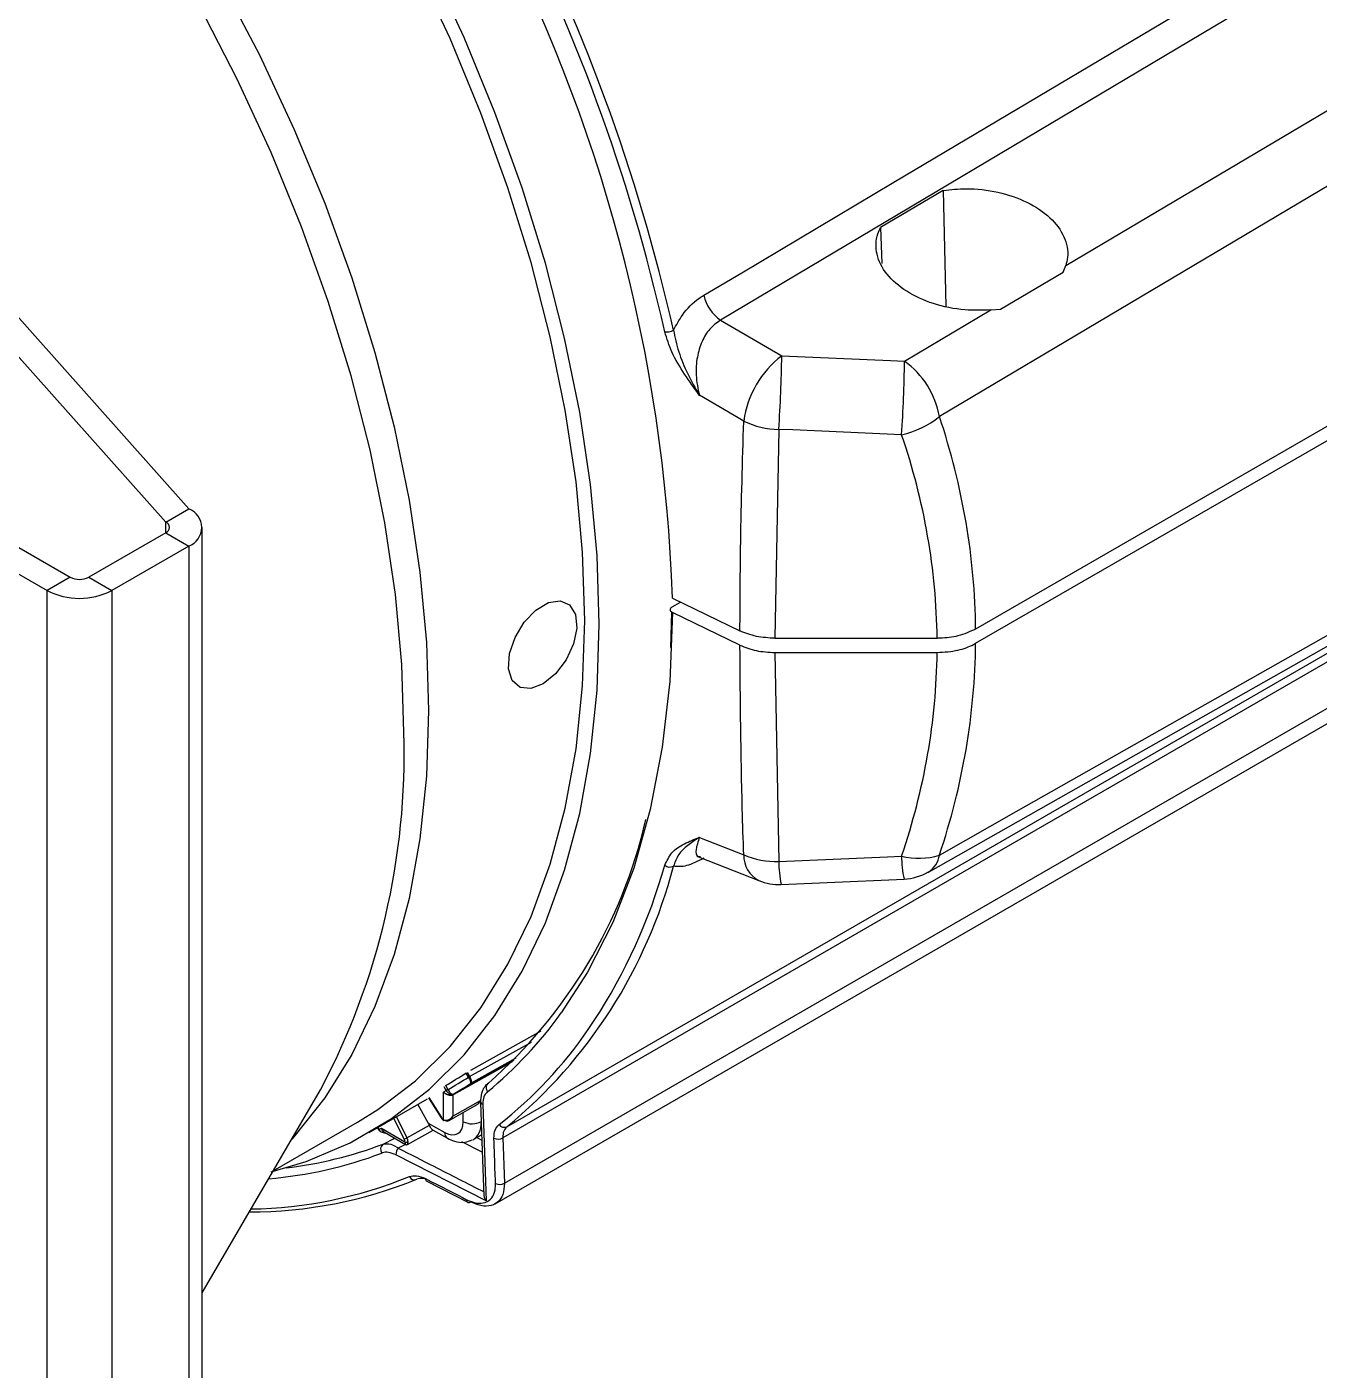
# Model space of a CAD drawing. Extents: x 17.1 to 113.1, y 3.8 to 84.5.
# Drawn here: x 77.003 to 79.969, y 60.92 to 64.004 of the extents above; entities that cross this region are included whole.
import ezdxf

# ---------------------------------------------------------------- set-up
doc = ezdxf.new("R2010")
doc.units = 0
doc.header["$MEASUREMENT"] = 0
doc.layers.add('OBJECT', color=7, linetype='CONTINUOUS')

msp = doc.modelspace()

# ---------------------------------------------------------------- linework, layer by layer
at = {"layer": 'OBJECT'}
for p, q in [((82.4929, 64.5332), (79.1809, 62.6213)), ((79.1809, 62.5886), (82.4929, 64.5006)), ((77.3751, 62.8975), (76.6543, 63.7063)), ((77.3221, 62.8669), (76.6013, 63.6757)), ((79.1066, 63.6285), (78.9624, 63.5433)), ((79.1066, 63.6285), (79.1124, 63.3629)), ((78.9624, 63.5433), (78.9655, 63.4604)), ((79.2381, 63.3561), (79.3819, 63.4409)), ((79.3819, 63.4409), (79.3879, 63.4559)), ((79.0177, 63.2363), (79.216, 63.3539)), ((79.216, 63.3539), (79.2381, 63.3561)), ((78.5953, 63.3302), (78.7359, 63.2486)), ((78.6486, 63.0987), (78.5468, 63.1579)), ((78.1051, 61.4786), (80.8762, 63.0783)), ((78.7292, 63.0798), (78.7204, 62.6001)), ((80.8657, 63.0524), (78.0957, 61.4533)), ((78.0785, 61.3018), (81.0021, 62.9895)), ((78.0995, 61.3492), (80.9695, 63.006)), ((77.3221, 62.8669), (77.3751, 62.8975)), ((77.3221, 62.8425), (77.3221, 62.8669)), ((77.4058, 59.2619), (77.4058, 62.8547)), ((76.9225, 62.8445), (77.1029, 62.7404)), ((77.3221, 62.8425), (77.1453, 62.7404)), ((77.3221, 62.8425), (77.3751, 62.8119)), ((76.8696, 62.8139), (77.0499, 62.7098)), ((77.3751, 62.8119), (77.1982, 62.7098)), ((77.3751, 62.8119), (77.3751, 59.2191)), ((77.1029, 62.7404), (77.0499, 62.7098)), ((77.1453, 62.7404), (77.1982, 62.7098)), ((77.0499, 59.117), (77.0499, 62.7098)), ((77.1982, 62.7098), (77.1982, 59.117)), ((78.4842, 62.6721), (78.5033, 62.6832)), ((78.4851, 62.6921), (78.64, 62.617)), ((78.4817, 62.5793), (78.484, 62.6601)), ((78.64, 62.5843), (78.4851, 62.6594)), ((78.7204, 62.6001), (79.0925, 62.6001)), ((78.7204, 62.5675), (79.0925, 62.5675)), ((78.7204, 62.5675), (78.7292, 62.0877)), ((78.5468, 62.143), (78.6486, 62.1029)), ((78.5489, 62.0969), (78.6832, 62.0437)), ((78.4607, 62.0565), (78.4675, 62.0789)), ((78.1829, 61.6978), (78.0214, 61.6075)), ((78.0194, 61.5937), (78.1612, 61.673)), ((78.1172, 61.6276), (77.983, 61.5525)), ((77.9839, 61.5548), (78.1214, 61.6316)), ((78.1256, 61.6358), (78.0217, 61.5777)), ((78.0172, 61.5926), (78.0119, 61.602)), ((78.014, 61.6032), (78.0194, 61.5938)), ((78.0173, 61.5925), (78.0172, 61.5926)), ((78.0194, 61.5938), (78.0194, 61.5937)), ((77.4058, 61.0975), (77.6771, 61.5631)), ((77.9595, 61.4949), (77.9599, 61.5579)), ((77.9655, 61.562), (77.961, 61.5701)), ((77.9648, 61.5726), (77.9695, 61.5642)), ((77.9659, 61.5613), (77.9655, 61.562)), ((77.9695, 61.5642), (77.9697, 61.5638)), ((77.7887, 61.4652), (77.9231, 61.5428)), ((77.901, 61.53), (77.9241, 61.487)), ((77.9249, 61.5452), (77.9544, 61.4988)), ((77.9257, 61.5458), (77.955, 61.4995)), ((77.9811, 61.5516), (77.9797, 61.5509)), ((77.9811, 61.5516), (77.9808, 61.5029)), ((77.9808, 61.5029), (78.0445, 61.5386)), ((77.983, 61.5525), (77.9811, 61.5516)), ((77.982, 61.5537), (77.9839, 61.5548)), ((78.0495, 61.5305), (78.0574, 61.3087)), ((77.8695, 61.4501), (77.8455, 61.498)), ((77.8516, 61.5015), (77.8758, 61.4532)), ((77.9725, 61.4932), (78.0318, 61.5263)), ((78.0047, 61.4902), (78.0044, 61.511)), ((77.569, 61.3776), (77.7625, 61.4893)), ((77.8078, 61.4762), (77.8101, 61.4722)), ((77.8086, 61.4767), (77.8109, 61.4727)), ((77.8101, 61.4722), (77.8106, 61.4715)), ((77.8109, 61.4727), (77.8113, 61.472)), ((77.8172, 61.4755), (77.8711, 61.4439)), ((77.824, 61.4663), (77.8721, 61.4381)), ((77.8758, 61.4532), (77.9272, 61.4819)), ((77.8771, 61.4381), (77.9356, 61.4708)), ((77.9241, 61.487), (77.9623, 61.4657)), ((77.9345, 61.4713), (77.9685, 61.4524)), ((77.821, 61.4387), (77.8476, 61.4525)), ((77.8722, 61.4379), (77.8559, 61.4295)), ((78.0485, 61.42), (78.0017, 61.4439)), ((78.0278, 61.4494), (78.0471, 61.4602)), ((78.0359, 61.4539), (78.0475, 61.448)), ((78.0957, 61.4533), (78.0995, 61.3492)), ((78.0574, 61.3087), (77.8505, 61.4143)), ((77.9215, 61.3536), (78.0157, 61.3052))]:
    msp.add_line(p, q, dxfattribs=at)
at = {"layer": 'OBJECT', "flags": 128}
for points in [[(77.8687, 62.3842), (77.8638, 62.54), (77.8492, 62.7007), (77.8248, 62.8653), (77.7909, 63.0329), (77.7476, 63.2026), (77.6951, 63.3735), (77.6339, 63.5447), (77.5641, 63.7152), (77.4861, 63.8841), (77.4005, 64.0504), (77.3076, 64.2133), (77.2079, 64.3719), (77.1021, 64.5252), (76.9907, 64.6726), (76.8743, 64.813), (76.7535, 64.9459), (76.6289, 65.0705), (76.5014, 65.186), (76.3715, 65.2919), (76.24, 65.3875), (76.1076, 65.4725), (75.9751, 65.5462), (75.8506, 65.605)], [(78.2837, 62.6413), (78.2787, 62.7977), (78.2639, 62.959), (78.2391, 63.1242), (78.2047, 63.2925), (78.1607, 63.4628), (78.1075, 63.6344), (78.0454, 63.8061), (77.9746, 63.977), (77.8956, 64.1463), (77.8088, 64.3128), (77.7147, 64.4758), (77.6139, 64.6342), (77.5068, 64.7872), (77.3942, 64.934), (77.2766, 65.0737), (77.1546, 65.2055), (77.029, 65.3287), (76.9005, 65.4427)], [(78.5567, 63.3875), (78.6441, 63.4395), (78.9935, 63.6473), (80.3913, 64.4787), (81.4521, 65.1098)], [(82.4421, 65.0965), (82.2775, 64.9987), (81.5723, 64.5796), (79.0978, 63.1093)], [(81.4904, 65.0535), (80.639, 64.5466), (79.7295, 64.0052), (78.5953, 63.3302)], [(76.9181, 64.8667), (77.0357, 64.727), (77.1484, 64.5803), (77.2554, 64.4272), (77.3562, 64.2688), (77.4503, 64.1059), (77.5371, 63.9393), (77.6161, 63.7701), (77.6869, 63.5991), (77.7491, 63.4274), (77.8023, 63.2559), (77.8462, 63.0855), (77.8806, 62.9172), (77.9054, 62.752), (77.9203, 62.5907), (77.9252, 62.4343)], [(79.3879, 63.4559), (79.9285, 63.7768), (80.8392, 64.3173), (81.6751, 64.8134)], [(77.5642, 61.3749), (77.6444, 61.3989), (77.7457, 61.442), (77.8402, 61.4974), (77.9273, 61.5649), (78.0067, 61.6441), (78.0777, 61.7344), (78.1401, 61.8356), (78.1935, 61.9469), (78.2376, 62.0677), (78.2722, 62.1975), (78.297, 62.3354), (78.312, 62.4808), (78.317, 62.6327), (78.312, 62.7904), (78.297, 62.953), (78.2722, 63.1196), (78.2376, 63.2893), (78.1935, 63.461), (78.1401, 63.634), (78.0777, 63.8072), (78.0067, 63.9796), (77.9273, 64.1504)], [(79.0978, 62.1025), (79.2741, 62.2023), (79.9794, 62.6016), (82.4421, 63.996)], [(79.0726, 62.0635), (79.7102, 62.4247), (82.382, 63.9386)], [(78.7359, 63.2486), (78.9855, 63.2377), (79.0177, 63.2363)], [(79.011, 63.0675), (78.7614, 63.0784), (78.7292, 63.0798)], [(78.1715, 62.6649), (78.2003, 62.6821), (78.2274, 62.6862), (78.249, 62.6767), (78.2623, 62.6548), (78.2654, 62.6235), (78.258, 62.587), (78.241, 62.5503), (78.2167, 62.5183), (78.1885, 62.4953), (78.16, 62.4845), (78.1352, 62.4872), (78.1175, 62.5032), (78.1091, 62.5303), (78.1113, 62.5648), (78.1238, 62.602), (78.1448, 62.637), (78.1715, 62.6649)], [(77.7625, 61.4893), (77.8088, 61.5181), (77.8956, 61.5844), (77.9746, 61.6625), (78.0454, 61.7517), (78.1075, 61.8516), (78.1607, 61.9617), (78.2047, 62.0814), (78.2391, 62.2099), (78.2639, 62.3466), (78.2787, 62.4906), (78.2837, 62.6413)], [(78.4851, 62.6594), (78.4787, 62.5011), (78.4617, 62.3499), (78.4341, 62.2068), (78.3962, 62.0726), (78.3482, 61.9479), (78.2902, 61.8337), (78.2298, 61.74)], [(77.9252, 62.4343), (77.9203, 62.2837), (77.9054, 62.1396), (77.8806, 62.0029), (77.8462, 61.8744), (77.8023, 61.7548), (77.7491, 61.6447), (77.6869, 61.5447), (77.6161, 61.4555), (77.6113, 61.4502)], [(78.7292, 62.0877), (78.9788, 62.0987), (79.011, 62.1001)], [(78.7347, 62.035), (78.8404, 62.0397), (79.0165, 62.0474)]]:
    msp.add_lwpolyline(points, dxfattribs=at)
at = {"layer": 'OBJECT'}
for centre, radius, start, end in [((74.3253, 62.3671), 4.2468, 12.7396, 27.6464), ((74.324, 62.3662), 4.2684, 12.7396, 27.6464), ((74.8343, 62.5695), 3.6528, 1.9223, 27.9601), ((78.654, 63.4114), 0.1001, 193.7655, 234.1469), ((78.4714, 63.3364), 0.033, 263.1182, 298.8018), ((78.8762, 63.0667), 0.2298, 127.6432, 171.9864), ((75.4388, 63.2949), 3.2974, 356.2607, 359.1965), ((75.7214, 63.2825), 3.2966, 356.2602, 359.1967), ((78.9, 63.0734), 0.201, 10.2874, 54.1414), ((78.9668, 63.2701), 0.2074, 282.3087, 309.1436), ((78.7312, 63.2696), 0.1898, 244.2347, 269.4), ((77.3588, 62.8547), 0.0458, 290.7836, 69.2169), ((77.3175, 62.8547), 0.0131, 290.7852, 69.2167), ((77.1241, 62.7813), 0.0461, 242.6111, 297.3895), ((77.1241, 62.8529), 0.1612, 242.6099, 297.3903), ((76.2244, 62.3351), 1.645, 332.0117, 1.7107), ((77.3078, 62.4402), 1.1452, 311.2269, 347.065), ((78.7221, 62.2722), 0.1846, 246.5521, 272.1989), ((78.7142, 62.1014), 0.0655, 178.7487, 241.7777), ((78.986, 62.0878), 0.2569, 180.0174, 191.8611), ((79.0503, 62.2473), 0.1524, 255.0452, 288.1263), ((79.268, 62.1002), 0.257, 180.0203, 191.8592), ((79.0435, 62.1099), 0.0548, 302.1668, 352.27), ((77.3755, 62.3661), 1.1489, 309.4209, 345.4028), ((77.2224, 62.4285), 1.293, 325.8039, 343.2768), ((78.4793, 62.0935), 0.0187, 230.9106, 295.4053), ((79.011, 62.1723), 0.125, 272.5143, 299.5299), ((78.7292, 62.1599), 0.125, 248.4109, 272.5142), ((77.4455, 62.3035), 0.9658, 309.5797, 324.3033), ((77.4795, 62.26), 0.9857, 308.063, 325.506), ((78.3611, 60.983), 0.6998, 119.2286, 119.4274), ((77.3455, 62.7394), 1.3292, 300.36, 300.4647), ((77.4603, 62.2578), 0.8599, 305.5254, 305.9837), ((78.2328, 61.0969), 0.5364, 119.402, 119.8871), ((79.5878, 59.0539), 2.9862, 122.808, 122.895), ((78.0704, 61.5683), 0.0132, 126.757, 223.4981), ((77.9774, 61.5564), 0.00426, 295.8512, 309.8145), ((77.9788, 61.5563), 0.00373, 289.4028, 296.2077), ((77.9841, 61.5516), 0.00301, 134.6458, 180.4083), ((77.9856, 61.5528), 0.00265, 131.0113, 184.3468), ((78.0505, 61.5373), 0.00611, 152.3079, 181.5347), ((78.0527, 61.5382), 0.00834, 186.9641, 247.8195), ((77.9555, 61.4983), 0.00124, 113.5374, 158.5753), ((77.9669, 61.5067), 0.0139, 211.2572, 237.8867), ((77.8187, 61.4587), 0.016, 119.034, 122.3113), ((77.8099, 61.4741), 0.00247, 281.7171, 303.1263), ((77.4602, 62.2596), 0.8615, 294.0182, 294.4748), ((77.962, 61.4946), 0.00248, 173.2593, 234.7613), ((77.9766, 61.4643), 0.0144, 174.3713, 235.6536), ((78.0252, 61.531), 0.0456, 243.3713, 298.0346), ((78.0993, 61.4916), 0.0143, 212.2932, 294.1234), ((77.4842, 62.3296), 0.9524, 276.8695, 290.708), ((77.8299, 61.4268), 0.0149, 126.9247, 215.4363), ((77.8459, 61.5067), 0.0613, 292.6949, 299.214), ((77.857, 61.4436), 0.0141, 1.2439, 27.6298), ((77.8747, 61.4507), 0.00774, 242.2975, 296.6575), ((77.857, 61.4433), 0.0212, 1.2526, 27.631), ((78.0847, 61.4722), 0.0219, 244.5382, 300.3325), ((77.4769, 62.3217), 0.9658, 274.8424, 290.6692), ((77.8747, 61.4143), 0.0242, 141.0819, 179.9938), ((77.515, 62.2993), 1.0162, 269.9384, 292.155), ((77.5013, 62.2963), 1.0066, 270.94, 292.1817), ((77.8929, 61.3698), 0.0129, 206.1882, 294.5592), ((77.9247, 61.3591), 0.00666, 176.2395, 239.328), ((78.0884, 61.3681), 0.0219, 244.4829, 300.4693), ((78.0192, 61.3108), 0.00673, 176.2976, 238.1182), ((78.018, 61.3116), 0.00696, 250.0091, 309.0703)]:
    msp.add_arc(centre, radius, start, end, dxfattribs=at)
for centre, major_axis, ratio, start_param, end_param in [((74.751, 62.656), (4.4298, -0.0781), 0.588782, 0.016641, 0.204544), ((74.751, 62.5838), (4.3416, 0), 0.577382, 0.006515, 0.194163), ((74.751, 62.656), (4.4298, -0.0781), 0.588782, 6.099403, 6.287306), ((74.751, 62.5838), (4.3416, 0), 0.577382, 6.089022, 6.276671), ((76.4366, 63.6332), (4.4233, 2.4951), 0.502107, 4.775167, 4.786128), ((76.4591, 63.6459), (4.4406, 2.5049), 0.502107, 4.769842, 4.780754), ((76.458, 63.6452), (4.4481, 2.5092), 0.504193, 4.771551, 4.780221), ((77.9703, 61.5091), (0.0122, 0.0131), 0.672837, 3.289869, 4.860665), ((77.9703, 61.5091), (0.0056, 0.017), 0.673162, 2.999418, 4.570214), ((77.945, 61.4998), (-0.0172, 0.0351), 0.626522, 1.629364, 1.784254), ((77.9616, 61.5143), (-0.0315, 0.0511), 0.57687, 2.339581, 3.910377), ((77.9824, 61.5271), (-0.0462, 0.0773), 0.577184, 3.097686, 3.918583), ((77.8748, 61.454), (0.0025, 0.0159), 0.17125, 2.284583, 3.065497), ((77.8748, 61.454), (-0.0022, 0.0159), 0.164593, 3.206364, 3.999809)]:
    msp.add_ellipse(centre, major_axis=major_axis, ratio=ratio, start_param=start_param, end_param=end_param, dxfattribs=at)
for points, knots in [([(79.1066, 63.6285), (79.124, 63.6303), (79.1654, 63.6347), (79.2335, 63.6264), (79.3012, 63.6031), (79.3547, 63.567), (79.3873, 63.5226), (79.3948, 63.4838), (79.3894, 63.4622), (79.3879, 63.4559)], [0, 0, 0, 0, 0.117568, 0.279861, 0.442586, 0.605907, 0.769588, 0.933237, 1, 1, 1, 1]), ([(79.216, 63.3539), (79.1959, 63.3533), (79.1513, 63.3518), (79.0826, 63.3663), (79.0198, 63.395), (78.9739, 63.4351), (78.9507, 63.4815), (78.9516, 63.5188), (78.9603, 63.5385), (78.9624, 63.5433)], [0, 0, 0, 0, 0.132307, 0.294526, 0.457212, 0.620426, 0.783854, 0.947085, 1, 1, 1, 1]), ([(78.4873, 63.3074), (78.4939, 63.3194), (78.5098, 63.3484), (78.5354, 63.3739), (78.553, 63.3852), (78.5567, 63.3875)], [0, 0, 0, 0, 0.355608, 0.866058, 1, 1, 1, 1]), ([(78.5953, 63.3302), (78.5868, 63.3242), (78.5696, 63.3122), (78.5515, 63.2816), (78.5406, 63.2448), (78.5375, 63.2015), (78.5436, 63.1731), (78.5468, 63.1579)], [0, 0, 0, 0, 0.182195, 0.364245, 0.551043, 0.759195, 1, 1, 1, 1]), ([(78.5468, 63.1579), (78.5467, 63.158), (78.5353, 63.174), (78.5125, 63.2061), (78.4826, 63.2548), (78.4722, 63.2882), (78.4675, 63.3036)], [0, 0, 0, 0, 0.00268, 0.34979, 0.701238, 1, 1, 1, 1]), ([(78.4873, 63.3074), (78.4909, 63.2909), (78.5019, 63.2392), (78.5282, 63.19), (78.5467, 63.1581), (78.5468, 63.1579)], [0, 0, 0, 0, 0.319161, 0.99706, 1, 1, 1, 1]), ([(78.64, 62.617), (78.6404, 62.6851), (78.6411, 62.8456), (78.6459, 63.0062), (78.6486, 63.0987)], [0, 0, 0, 0, 0.423826, 1, 1, 1, 1]), ([(78.4842, 62.6721), (78.4831, 62.6714), (78.4809, 62.6699), (78.4796, 62.667), (78.4799, 62.6641), (78.4817, 62.6614), (78.484, 62.66), (78.4851, 62.6594)], [0, 0, 0, 0, 0.203452, 0.406886, 0.610317, 0.813754, 1, 1, 1, 1]), ([(78.7204, 62.6001), (78.7057, 62.6009), (78.6763, 62.6024), (78.6521, 62.6122), (78.64, 62.617)], [0, 0, 0, 0, 0.5, 1, 1, 1, 1]), ([(79.1809, 62.6213), (79.168, 62.6154), (79.1441, 62.6043), (79.1111, 62.6003), (79.0948, 62.6002), (79.0925, 62.6001)], [0, 0, 0, 0, 0.499395, 0.929163, 1, 1, 1, 1]), ([(78.64, 62.5843), (78.6521, 62.5795), (78.6763, 62.5698), (78.7057, 62.5682), (78.7204, 62.5675)], [0, 0, 0, 0, 0.5, 1, 1, 1, 1]), ([(78.6486, 62.1029), (78.6475, 62.138), (78.6423, 62.2985), (78.641, 62.459), (78.64, 62.5843)], [0, 0, 0, 0, 0.219221, 1, 1, 1, 1]), ([(79.0925, 62.5675), (79.1089, 62.5685), (79.1393, 62.5705), (79.1675, 62.5812), (79.1793, 62.5877), (79.1809, 62.5886)], [0, 0, 0, 0, 0.499398, 0.929182, 1, 1, 1, 1]), ([(78.4675, 62.0789), (78.4722, 62.0891), (78.4825, 62.111), (78.5123, 62.1293), (78.535, 62.1385), (78.5467, 62.143), (78.5468, 62.143)], [0, 0, 0, 0, 0.298757, 0.643489, 0.997319, 1, 1, 1, 1]), ([(78.5468, 62.143), (78.5467, 62.143), (78.5282, 62.13), (78.5019, 62.1155), (78.4909, 62.086), (78.4873, 62.0766)], [0, 0, 0, 0, 0.00294, 0.680839, 1, 1, 1, 1]), ([(78.5468, 62.143), (78.5437, 62.1335), (78.5374, 62.1143), (78.5393, 62.0995), (78.5477, 62.0986), (78.5494, 62.0984)], [0, 0, 0, 0, 0.44218, 0.885484, 1, 1, 1, 1]), ([(78.5567, 62.0949), (78.5429, 62.0881), (78.5156, 62.0744), (78.4967, 62.0758), (78.4873, 62.0766)], [0, 0, 0, 0, 0.505217, 1, 1, 1, 1]), ([(78.5415, 62.0987), (78.5421, 62.0989), (78.543, 62.0993), (78.5474, 62.097), (78.5487, 62.0962)], [0, 0, 0, 0, 0.692734, 1, 1, 1, 1]), ([(78.0217, 61.5777), (78.0217, 61.5777), (78.0219, 61.5779), (78.0222, 61.5786), (78.0223, 61.5805), (78.0214, 61.5839), (78.0197, 61.5881), (78.0181, 61.591), (78.0173, 61.5925)], [0, 0, 0, 0, 0.009462, 0.112286, 0.337632, 0.559581, 0.779767, 1, 1, 1, 1]), ([(78.0194, 61.5937), (78.0202, 61.5922), (78.0217, 61.5893), (78.023, 61.5849), (78.0233, 61.5811), (78.0227, 61.5788), (78.022, 61.5779), (78.0217, 61.5777), (78.0217, 61.5777)], [0, 0, 0, 0, 0.22025, 0.440422, 0.662378, 0.887717, 0.990561, 1, 1, 1, 1]), ([(77.9599, 61.5579), (77.96, 61.5579), (77.9605, 61.5574), (77.9624, 61.5559), (77.9661, 61.5538), (77.9711, 61.5523), (77.9756, 61.5519), (77.9782, 61.5524), (77.9793, 61.5526)], [0, 0, 0, 0, 0.009998, 0.107432, 0.369942, 0.606847, 0.825999, 1, 1, 1, 1]), ([(77.9797, 61.5509), (77.9789, 61.5506), (77.9769, 61.55), (77.9731, 61.5501), (77.9684, 61.5514), (77.9639, 61.554), (77.9612, 61.5565), (77.96, 61.5579), (77.9599, 61.5579)], [0, 0, 0, 0, 0.116666, 0.314977, 0.524416, 0.755197, 0.990675, 1, 1, 1, 1]), ([(77.9793, 61.5526), (77.978, 61.5527), (77.9755, 61.5528), (77.9713, 61.5552), (77.9681, 61.5583), (77.9665, 61.5605), (77.9659, 61.5613)], [0, 0, 0, 0, 0.303879, 0.585788, 0.849405, 1, 1, 1, 1]), ([(77.9697, 61.5638), (77.9706, 61.5624), (77.9724, 61.5598), (77.9753, 61.5565), (77.978, 61.554), (77.9794, 61.5535), (77.9801, 61.5532)], [0, 0, 0, 0, 0.242429, 0.484603, 0.734553, 1, 1, 1, 1]), ([(78.0451, 61.5402), (78.0459, 61.5471), (78.0475, 61.561), (78.0554, 61.5729), (78.0612, 61.5778), (78.0625, 61.5789)], [0, 0, 0, 0, 0.431964, 0.870444, 1, 1, 1, 1]), ([(78.0608, 61.5592), (78.0575, 61.5557), (78.0509, 61.5487), (78.05, 61.5366), (78.0495, 61.5305)], [0, 0, 0, 0, 0.491585, 1, 1, 1, 1]), ([(77.98, 61.5527), (77.98, 61.5527), (77.98, 61.5527), (77.98, 61.5528), (77.9799, 61.5527), (77.9796, 61.5527), (77.9794, 61.5526), (77.9793, 61.5526)], [0, 0, 0, 0, 0.032624, 0.074756, 0.183484, 0.638125, 1, 1, 1, 1]), ([(77.9797, 61.5509), (77.9797, 61.5509), (77.9796, 61.5513), (77.9796, 61.5521), (77.9799, 61.5525), (77.98, 61.5527)], [0, 0, 0, 0, 0.124075, 0.468195, 1, 1, 1, 1]), ([(77.9804, 61.5529), (77.9802, 61.5526), (77.9799, 61.5522), (77.9797, 61.5514), (77.9797, 61.551), (77.9797, 61.5509)], [0, 0, 0, 0, 0.53322, 0.872825, 1, 1, 1, 1]), ([(77.9801, 61.5532), (77.9802, 61.5532), (77.9804, 61.5531), (77.9805, 61.553), (77.9805, 61.5529), (77.9804, 61.5529)], [0, 0, 0, 0, 0.507117, 0.8254837, 1, 1, 1, 1]), ([(77.9804, 61.5529), (77.9804, 61.5529), (77.981, 61.5532), (77.9815, 61.5535), (77.982, 61.5537)], [0, 0, 0, 0, 0.026669, 1, 1, 1, 1]), ([(78.0316, 61.5266), (78.0333, 61.5275), (78.0381, 61.53), (78.0416, 61.5343), (78.0437, 61.537)], [0, 0, 0, 0, 0.364715, 1, 1, 1, 1]), ([(78.0444, 61.5372), (78.0449, 61.5222), (78.0473, 61.451), (78.0499, 61.38), (78.052, 61.3239)], [0, 0, 0, 0, 0.2104186, 1, 1, 1, 1]), ([(77.9544, 61.4988), (77.9553, 61.4974), (77.9571, 61.4949), (77.9595, 61.4933), (77.9605, 61.4926)], [0, 0, 0, 0, 0.549062, 1, 1, 1, 1]), ([(77.8228, 61.465), (77.8226, 61.4649), (77.8205, 61.4647), (77.8168, 61.4662), (77.8129, 61.4689), (77.8114, 61.4712), (77.8108, 61.472)], [0, 0, 0, 0, 0.042052, 0.429491, 0.791919, 1, 1, 1, 1]), ([(77.8113, 61.472), (77.8122, 61.4707), (77.8142, 61.4681), (77.8184, 61.4657), (77.8225, 61.4646), (77.8251, 61.465), (77.826, 61.4652)], [0, 0, 0, 0, 0.274702, 0.54909, 0.832333, 1, 1, 1, 1]), ([(77.8172, 61.4755), (77.8172, 61.4754), (77.8178, 61.4737), (77.8194, 61.4706), (77.8218, 61.4676), (77.8236, 61.4667), (77.8241, 61.4665)], [0, 0, 0, 0, 0.016565, 0.434974, 0.84507, 1, 1, 1, 1]), ([(77.8258, 61.4653), (77.8257, 61.4653), (77.8245, 61.4653), (77.8223, 61.4664), (77.8195, 61.4691), (77.8179, 61.4724), (77.8173, 61.4747), (77.8172, 61.4754), (77.8172, 61.4755)], [0, 0, 0, 0, 0.015041, 0.276358, 0.55888, 0.871906, 0.988072, 1, 1, 1, 1]), ([(77.9346, 61.4715), (77.9342, 61.4717), (77.9334, 61.4721), (77.9317, 61.4746), (77.9297, 61.4779), (77.928, 61.4805), (77.9272, 61.4819)], [0, 0, 0, 0, 0.252379, 0.507623, 0.753689, 1, 1, 1, 1]), ([(78.0752, 61.4524), (78.0756, 61.459), (78.0763, 61.4724), (78.0835, 61.4801), (78.0872, 61.484)], [0, 0, 0, 0, 0.488655, 1, 1, 1, 1]), ([(78.1051, 61.4786), (78.1023, 61.4756), (78.0964, 61.4695), (78.096, 61.4588), (78.0957, 61.4533)], [0, 0, 0, 0, 0.486981, 1, 1, 1, 1]), ([(77.821, 61.4387), (77.8252, 61.4394), (77.834, 61.4408), (77.8471, 61.4354), (77.8547, 61.4303), (77.8559, 61.4295)], [0, 0, 0, 0, 0.430707, 0.905846, 1, 1, 1, 1]), ([(77.872, 61.4383), (77.8721, 61.4382), (77.8727, 61.4377), (77.8741, 61.4374), (77.8758, 61.4375), (77.8769, 61.4379), (77.8773, 61.4382), (77.8773, 61.4382)], [0, 0, 0, 0, 0.083228, 0.395816, 0.712756, 0.99253, 1, 1, 1, 1]), ([(77.9685, 61.4524), (77.9738, 61.4498), (77.9865, 61.4438), (78.0069, 61.4412), (78.0199, 61.4465), (78.0255, 61.4488)], [0, 0, 0, 0, 0.289125, 0.694789, 1, 1, 1, 1]), ([(78.079, 61.3483), (78.0787, 61.3562), (78.0774, 61.3909), (78.0762, 61.4256), (78.0752, 61.4524)], [0, 0, 0, 0, 0.226065, 1, 1, 1, 1]), ([(77.8505, 61.4143), (77.8446, 61.4166), (77.8332, 61.4211), (77.8229, 61.42), (77.8183, 61.4183), (77.8178, 61.4181)], [0, 0, 0, 0, 0.489871, 0.942618, 1, 1, 1, 1]), ([(77.8559, 61.4295), (77.883, 61.4156), (77.9485, 61.382), (78.0141, 61.3486), (78.0526, 61.329)], [0, 0, 0, 0, 0.4143894, 1, 1, 1, 1]), ([(77.8814, 61.3642), (77.8865, 61.3655), (77.8972, 61.3682), (77.9109, 61.3626), (77.9181, 61.3596)], [0, 0, 0, 0, 0.473445, 1, 1, 1, 1]), ([(77.928, 61.3546), (77.9228, 61.3568), (77.9116, 61.3613), (77.9029, 61.3592), (77.8983, 61.3581)], [0, 0, 0, 0, 0.473397, 1, 1, 1, 1]), ([(77.9181, 61.3596), (77.9256, 61.3557), (77.957, 61.3396), (77.9885, 61.3235), (78.0124, 61.3112)], [0, 0, 0, 0, 0.237767, 1, 1, 1, 1]), ([(78.0124, 61.3112), (78.0203, 61.308), (78.036, 61.3016), (78.0565, 61.3036), (78.0714, 61.3142), (78.0786, 61.3305), (78.0789, 61.3434), (78.079, 61.3483)], [0, 0, 0, 0, 0.216835, 0.433686, 0.650167, 0.866493, 1, 1, 1, 1]), ([(78.0995, 61.3492), (78.0989, 61.3401), (78.0977, 61.3217), (78.0845, 61.3035), (78.0646, 61.2951), (78.0425, 61.297), (78.0279, 61.3037), (78.0224, 61.3062)], [0, 0, 0, 0, 0.216841, 0.433701, 0.650254, 0.866699, 1, 1, 1, 1]), ([(78.052, 61.3239), (78.0523, 61.3216), (78.053, 61.3164), (78.0556, 61.3113), (78.0573, 61.3087), (78.0574, 61.3087)], [0, 0, 0, 0, 0.429525, 0.990676, 1, 1, 1, 1])]:
    msp.add_open_spline(points, degree=3, knots=knots, dxfattribs=at)

doc.saveas('drawing.dxf')
